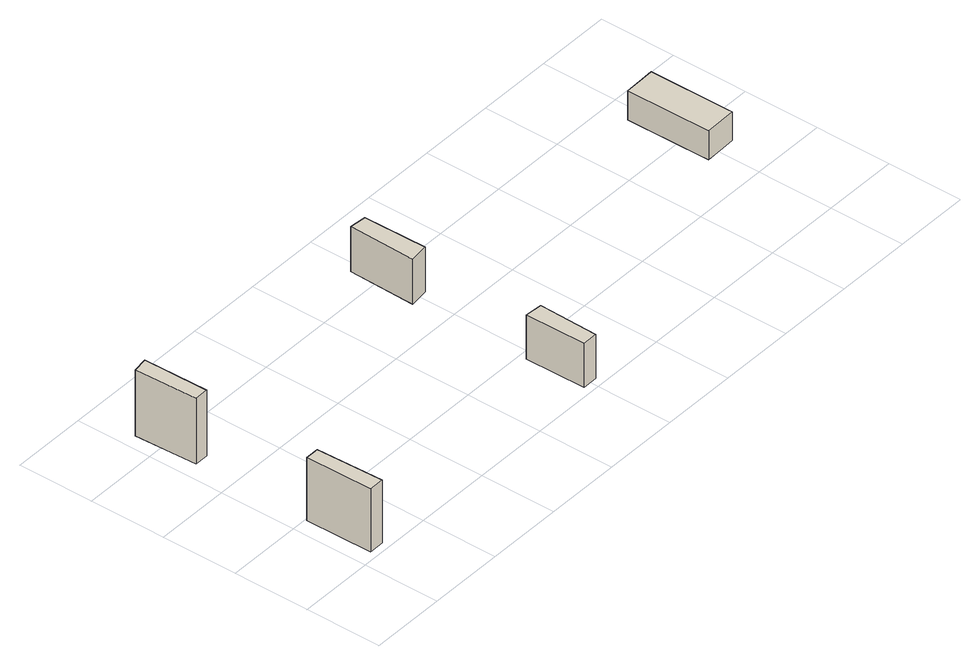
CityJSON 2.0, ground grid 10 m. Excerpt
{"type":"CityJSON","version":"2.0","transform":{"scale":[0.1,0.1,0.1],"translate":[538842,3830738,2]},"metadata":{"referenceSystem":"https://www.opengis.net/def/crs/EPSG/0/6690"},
"CityObjects":{
"building1":{"type":"Building","attributes":{"計測周辺長":21.25,"1/2500図郭":92,"区名":"住之江区","町丁目名称":"南港南３丁目","街区番号":10,"class":"3003","usage":"431","measuredHeight":8.8,"storeysAboveGround":1,"BuildingDetailAttribute.buildingRoofEdgeArea":16.41,"BuildingDetailAttribute.buildingStructureType":"603","BuildingDetailAttribute.buildingStructureOrgType":"3","BuildingDetailAttribute.detailedUsage":"1720","BuildingDetailAttribute.specifiedBuildingCoverageRate":0.6,"BuildingDetailAttribute.surveyYear":2017,"BuildingHighTideRiskAttribute.description":"1","BuildingHighTideRiskAttribute.rank":"2","BuildingHighTideRiskAttribute.depth":2.31,"BuildingIDAttribute.prefecture":"27","BuildingIDAttribute.city":"27125"},"geometry":[{"type":"Solid","lod":"1","boundaries":[[[[0,1,2,3]],[[2,4,5,3]],[[1,6,4,2]],[[0,7,6,1]],[[3,5,7,0]],[[4,6,7,5]]]]}]},
"building2":{"type":"Building","attributes":{"計測周辺長":20.52,"1/2500図郭":92,"区名":"住之江区","町丁目名称":"南港南３丁目","街区番号":10,"class":"3003","usage":"431","measuredHeight":9.1,"storeysAboveGround":1,"BuildingDetailAttribute.buildingRoofEdgeArea":15.72,"BuildingDetailAttribute.buildingStructureType":"603","BuildingDetailAttribute.buildingStructureOrgType":"3","BuildingDetailAttribute.detailedUsage":"1720","BuildingDetailAttribute.specifiedBuildingCoverageRate":0.6,"BuildingDetailAttribute.surveyYear":2017,"BuildingHighTideRiskAttribute.description":"1","BuildingHighTideRiskAttribute.rank":"2","BuildingHighTideRiskAttribute.depth":2.33,"BuildingIDAttribute.prefecture":"27","BuildingIDAttribute.city":"27125"},"geometry":[{"type":"Solid","lod":"1","boundaries":[[[[8,9,10,11]],[[10,12,13,11]],[[9,14,12,10]],[[8,15,14,9]],[[11,13,15,8]],[[12,14,15,13]]]]}]},
"building3":{"type":"Building","attributes":{"計測周辺長":20.02,"1/2500図郭":92,"区名":"住之江区","町丁目名称":"南港南３丁目","街区番号":10,"class":"3003","usage":"431","measuredHeight":6.1,"storeysAboveGround":1,"BuildingDetailAttribute.buildingRoofEdgeArea":16.75,"BuildingDetailAttribute.buildingStructureType":"603","BuildingDetailAttribute.buildingStructureOrgType":"3","BuildingDetailAttribute.detailedUsage":"1720","BuildingDetailAttribute.specifiedBuildingCoverageRate":0.6,"BuildingDetailAttribute.surveyYear":2017,"BuildingHighTideRiskAttribute.description":"1","BuildingHighTideRiskAttribute.rank":"2","BuildingHighTideRiskAttribute.depth":2.4,"BuildingIDAttribute.prefecture":"27","BuildingIDAttribute.city":"27125"},"geometry":[{"type":"Solid","lod":"1","boundaries":[[[[16,17,18,19]],[[18,20,21,19]],[[17,22,20,18]],[[16,23,22,17]],[[19,21,23,16]],[[20,22,23,21]]]]}]},
"building4":{"type":"Building","attributes":{"計測周辺長":21.78,"1/2500図郭":92,"区名":"住之江区","町丁目名称":"南港南３丁目","街区番号":10,"class":"3003","usage":"431","measuredHeight":6.2,"storeysAboveGround":1,"BuildingDetailAttribute.buildingRoofEdgeArea":20.19,"BuildingDetailAttribute.buildingStructureType":"603","BuildingDetailAttribute.buildingStructureOrgType":"3","BuildingDetailAttribute.detailedUsage":"1720","BuildingDetailAttribute.specifiedBuildingCoverageRate":0.6,"BuildingDetailAttribute.surveyYear":2017,"BuildingHighTideRiskAttribute.description":"1","BuildingHighTideRiskAttribute.rank":"2","BuildingHighTideRiskAttribute.depth":2.55,"BuildingIDAttribute.prefecture":"27","BuildingIDAttribute.city":"27125"},"geometry":[{"type":"Solid","lod":"1","boundaries":[[[[24,25,26,27]],[[26,28,29,27]],[[25,30,28,26]],[[24,31,30,25]],[[27,29,31,24]],[[28,30,31,29]]]]}]},
"building5":{"type":"Building","attributes":{"計測周辺長":30.77,"1/2500図郭":92,"区名":"住之江区","町丁目名称":"南港南３丁目","街区番号":10,"class":"3001","usage":"431","measuredHeight":4,"storeysAboveGround":1,"BuildingDetailAttribute.buildingRoofEdgeArea":46.98,"BuildingDetailAttribute.buildingStructureType":"610","BuildingDetailAttribute.buildingStructureOrgType":"2","BuildingDetailAttribute.detailedUsage":"1720","BuildingDetailAttribute.specifiedBuildingCoverageRate":0.6,"BuildingDetailAttribute.surveyYear":2017,"BuildingTsunamiRiskAttribute.description":"1","BuildingTsunamiRiskAttribute.rank":"1","BuildingTsunamiRiskAttribute.depth":0.38,"BuildingHighTideRiskAttribute.description":"1","BuildingHighTideRiskAttribute.rank":"3","BuildingHighTideRiskAttribute.depth":3.06,"BuildingIDAttribute.prefecture":"27","BuildingIDAttribute.city":"27125"},"geometry":[{"type":"Solid","lod":"1","boundaries":[[[[32,33,34,35]],[[34,36,37,35]],[[33,38,36,34]],[[32,39,38,33]],[[35,37,39,32]],[[36,38,39,37]]]]}]}
},
"vertices":[
[32,2,17],[12,2,17],[11,90,17],[29,90,17],[11,90,104],[29,90,104],[12,2,104],[32,2,104],
[30,245,17],[12,245,17],[9,327,17],[29,330,17],[9,327,108],[29,330,108],[12,245,108],[30,245,108],
[383,86,13],[406,84,13],[404,6,13],[384,6,13],[404,6,74],[384,6,74],[406,84,74],[383,86,74],
[384,331,11],[406,329,11],[407,246,11],[382,243,11],[407,246,73],[382,243,73],[406,329,73],[384,331,73],
[783,156,7],[782,268,7],[824,269,7],[825,157,7],[824,269,47],[825,157,47],[782,268,47],[783,156,47]
]}
